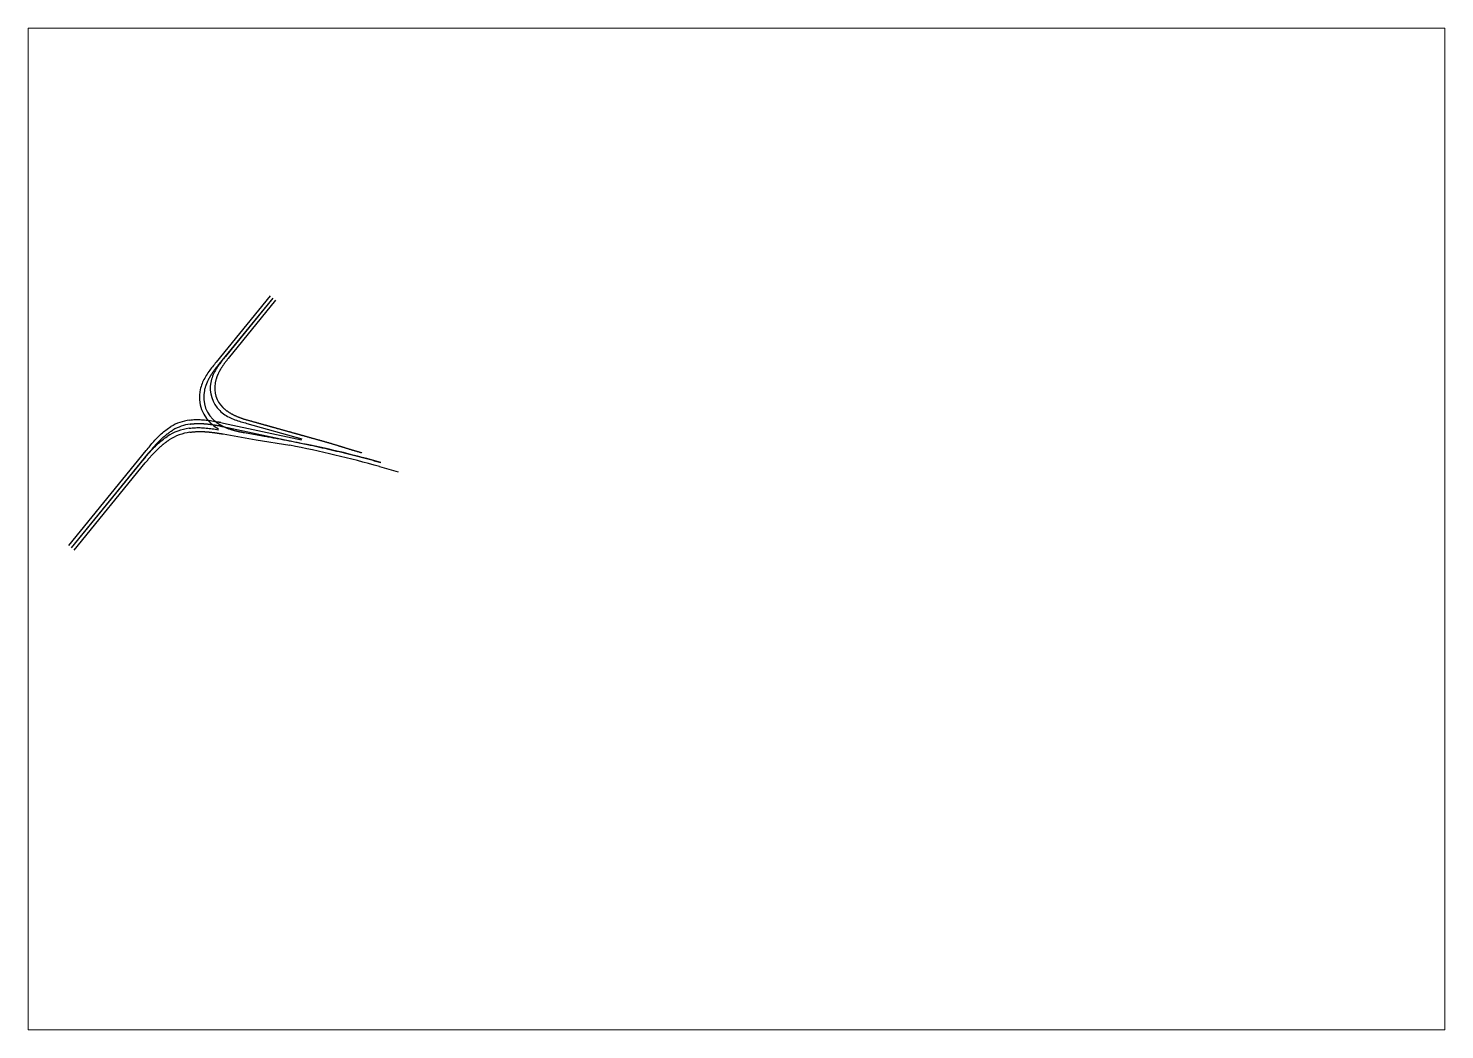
# Paper-space layout '布局1' of a CAD drawing. Header units: metres. Extents: x 30 to 267, y 21 to 189.
# The model-space entities are those that its viewports show. They can reach past a viewport. Long polylines and large blocks are cut down to what shows.
import ezdxf

# ---------------------------------------------------------------- set-up
doc = ezdxf.new("R2010")
doc.units = ezdxf.units.M
for name, color, linetype in [('道路偏置线_D1', 1, 'Continuous'), ('道路偏置线_D2', 2, 'Continuous'), ('道路偏置线_D3', 3, 'Continuous'), ('道路偏置线_D4', 4, 'Continuous'), ('道路偏置线_M', 6, 'Continuous')]:
    doc.layers.add(name, color=color, linetype=linetype)

msp = doc.modelspace()

# ---------------------------------------------------------------- linework, layer by layer
at = {"layer": '道路偏置线_D1'}
for points in [[(571043.4, 785656.2), (571046.6, 785656.6), (571049.8, 785657), (571053, 785657.2), (571056.2, 785657.4), (571059.4, 785657.5), (571062.6, 785657.5), (571065.8, 785657.5), (571069, 785657.4), (571072.1, 785657.2), (571075.3, 785657), (571078.5, 785656.7), (571081.6, 785656.4), (571084.8, 785656.1), (571087.9, 785655.7), (571091, 785655.3), (571094.1, 785654.8), (571097.2, 785654.3), (571100.3, 785653.9), (571103.4, 785653.3)], [(571044.6, 785648), (571045.5, 785648.2), (571046.5, 785648.3), (571047.5, 785648.4), (571048.4, 785648.5), (571049.4, 785648.6), (571050.3, 785648.7), (571051.3, 785648.8), (571052.3, 785648.9), (571053.2, 785649), (571054.2, 785649.1), (571055.2, 785649.1), (571056.1, 785649.2), (571057.1, 785649.3), (571058.1, 785649.3), (571059.1, 785649.4), (571060, 785649.4), (571061, 785649.4), (571062, 785649.4), (571063, 785649.5), (571063.9, 785649.5), (571064.9, 785649.5), (571065.9, 785649.5), (571066.9, 785649.5), (571067.8, 785649.5), (571068.8, 785649.5), (571069.8, 785649.4), (571070.8, 785649.4), (571071.8, 785649.4), (571072.7, 785649.3), (571073.7, 785649.3), (571074.7, 785649.3), (571075.7, 785649.2), (571076.7, 785649.2), (571077.7, 785649.1), (571078.6, 785649), (571079.6, 785649), (571080.6, 785648.9), (571081.6, 785648.8), (571082.6, 785648.7), (571083.6, 785648.6), (571084.5, 785648.5), (571085.5, 785648.5), (571086.5, 785648.4), (571087.5, 785648.2), (571088.5, 785648.1), (571089.5, 785648), (571090.4, 785647.9), (571091.4, 785647.8), (571092.4, 785647.7), (571093.4, 785647.6), (571094.4, 785647.4), (571095.4, 785647.3), (571096.4, 785647.2), (571097.3, 785647), (571098.3, 785646.9), (571099.3, 785646.8), (571100.3, 785646.6), (571101.3, 785646.5), (571102.3, 785646.3), (571103.3, 785646.2), (571104.2, 785646), (571105.2, 785645.8), (571106.2, 785645.7), (571107.2, 785645.5), (571108.2, 785645.4), (571109.2, 785645.2), (571110.1, 785645), (571111.1, 785644.9), (571112.1, 785644.7), (571113.1, 785644.5)], [(570802, 785410.4), (570947.7, 785589.3), (570949.6, 785591.7), (570951.5, 785594.1), (570953.5, 785596.4), (570955.4, 785598.8), (570957.4, 785601.1), (570959.4, 785603.5), (570961.4, 785605.8), (570963.4, 785608.1), (570965.4, 785610.4), (570967.5, 785612.7), (570969.6, 785615), (570971.8, 785617.3), (570974, 785619.5), (570976.2, 785621.7), (570978.4, 785623.8), (570980.7, 785625.9), (570983.1, 785628), (570985.5, 785630), (570987.9, 785632), (570990.4, 785633.9), (570992.9, 785635.8), (570995.5, 785637.6), (570998.2, 785639.3)], [(570807.5, 785406), (570953.1, 785584.9), (570953.8, 785585.7), (570954.4, 785586.4), (570955, 785587.2), (570955.7, 785588), (570956.3, 785588.7), (570956.9, 785589.5), (570957.6, 785590.3), (570958.2, 785591), (570958.9, 785591.8), (570959.5, 785592.6), (570960.1, 785593.3), (570960.8, 785594.1), (570961.4, 785594.8), (570962.1, 785595.6), (570962.7, 785596.3), (570963.4, 785597.1), (570964.1, 785597.8), (570964.7, 785598.6), (570965.4, 785599.3), (570966, 785600.1), (570966.7, 785600.8), (570967.4, 785601.5), (570968, 785602.3), (570968.7, 785603), (570969.4, 785603.7), (570970, 785604.5), (570970.7, 785605.2), (570971.4, 785605.9), (570972.1, 785606.6), (570972.8, 785607.3), (570973.5, 785608), (570974.1, 785608.7), (570974.8, 785609.5), (570975.5, 785610.1), (570976.2, 785610.8), (570976.9, 785611.5), (570977.6, 785612.2), (570978.3, 785612.9), (570979.1, 785613.6), (570979.8, 785614.3), (570980.5, 785614.9), (570981.2, 785615.6), (570981.9, 785616.3), (570982.6, 785616.9), (570983.4, 785617.6), (570984.1, 785618.3), (570984.8, 785618.9), (570985.6, 785619.5), (570986.3, 785620.2), (570987.1, 785620.8), (570987.8, 785621.4), (570988.6, 785622.1), (570989.3, 785622.7), (570990.1, 785623.3), (570990.8, 785623.9), (570991.6, 785624.5), (570992.4, 785625.1), (570993.1, 785625.7), (570993.9, 785626.3), (570994.7, 785626.9), (570995.5, 785627.5), (570996.2, 785628), (570997, 785628.6), (570997.8, 785629.2), (570998.6, 785629.7), (570999.4, 785630.3), (571000.2, 785630.8), (571001, 785631.3), (571001.8, 785631.9), (571002.6, 785632.4)], [(571113.1, 785644.5), (571181.2, 785632.6), (571250.3, 785621.4)]]:
    msp.add_lwpolyline(points, dxfattribs=at)
for centre, radius, start, end in [((571059.9, 785543), 114.4, 98.2752, 122.6192), ((571059.9, 785543), 106.2, 98.2752, 122.6192), ((570765.1, 783178), 2491.1, 74.4067, 78.7671)]:
    msp.add_arc(centre, radius, start, end, dxfattribs=at)
at = {"layer": '道路偏置线_D2'}
msp.add_line((570796.2, 785415.1), (570955.3, 785610.5), dxfattribs=at)
for points in [[(570801.7, 785410.7), (570960.8, 785606.1), (570961.4, 785606.9), (570962.1, 785607.6), (570962.7, 785608.4), (570963.3, 785609.2), (570964, 785610), (570964.6, 785610.7), (570965.2, 785611.5), (570965.9, 785612.2), (570966.5, 785613), (570967.2, 785613.8), (570967.8, 785614.5), (570968.5, 785615.3), (570969.1, 785616), (570969.8, 785616.8), (570970.4, 785617.5), (570971.1, 785618.3), (570971.7, 785619), (570972.4, 785619.7), (570973, 785620.5), (570973.7, 785621.2), (570974.4, 785621.9), (570975, 785622.7), (570975.7, 785623.4), (570976.4, 785624.1), (570977, 785624.8), (570977.7, 785625.6), (570978.4, 785626.3), (570979.1, 785627), (570979.7, 785627.7), (570980.4, 785628.4), (570981.1, 785629.1), (570981.8, 785629.8), (570982.5, 785630.5), (570983.2, 785631.1), (570983.9, 785631.8), (570984.6, 785632.5), (570985.3, 785633.2), (570986, 785633.8), (570986.7, 785634.5), (570987.4, 785635.2), (570988.1, 785635.8), (570988.8, 785636.5), (570989.6, 785637.1), (570990.3, 785637.8), (570991, 785638.4), (570991.7, 785639), (570992.5, 785639.7), (570993.2, 785640.3), (570994, 785640.9), (570994.7, 785641.5), (570995.4, 785642.1), (570996.2, 785642.7), (570996.9, 785643.3), (570997.7, 785643.9), (570998.5, 785644.5), (570999.2, 785645.1), (571000, 785645.6), (571000.8, 785646.2), (571001.5, 785646.8), (571002.3, 785647.3), (571003.1, 785647.9), (571003.9, 785648.4), (571004.6, 785648.9), (571005.4, 785649.5), (571006.2, 785650), (571007, 785650.5), (571007.8, 785651), (571008.6, 785651.5), (571009.4, 785652), (571010.2, 785652.5)], [(570955.3, 785610.5), (570957.3, 785612.9), (570959.2, 785615.3), (570961.1, 785617.6), (570963.1, 785620), (570965, 785622.3), (570967, 785624.7), (570969, 785627), (570971, 785629.3), (570973.1, 785631.6), (570975.2, 785633.8), (570977.3, 785636.1), (570979.4, 785638.3), (570981.6, 785640.5), (570983.8, 785642.6), (570986.1, 785644.7), (570988.4, 785646.8), (570990.8, 785648.8), (570993.2, 785650.8), (570995.6, 785652.7), (570998.1, 785654.5), (571000.7, 785656.3), (571003.3, 785658), (571006, 785659.7)], [(571044, 785673.1), (571047.1, 785673.5), (571050.2, 785673.8), (571053.3, 785674), (571056.4, 785674.1), (571059.6, 785674.2), (571062.7, 785674.2), (571065.8, 785674.1), (571068.9, 785673.9), (571071.9, 785673.7), (571075, 785673.5), (571078.1, 785673.1), (571081.1, 785672.8), (571084.2, 785672.3), (571087.2, 785671.9), (571090.3, 785671.4), (571093.3, 785670.9), (571096.3, 785670.3), (571099.3, 785669.7)], [(571045.2, 785664.8), (571046.1, 785665), (571047.1, 785665.1), (571048, 785665.2), (571049, 785665.3), (571049.9, 785665.4), (571050.8, 785665.5), (571051.8, 785665.6), (571052.7, 785665.7), (571053.7, 785665.7), (571054.6, 785665.8), (571055.6, 785665.8), (571056.5, 785665.9), (571057.5, 785665.9), (571058.4, 785666), (571059.4, 785666), (571060.4, 785666), (571061.3, 785666), (571062.3, 785666.1), (571063.2, 785666.1), (571064.2, 785666.1), (571065.2, 785666), (571066.1, 785666), (571067.1, 785666), (571068, 785666), (571069, 785665.9), (571070, 785665.9), (571070.9, 785665.9), (571071.9, 785665.8), (571072.9, 785665.8), (571073.8, 785665.7), (571074.8, 785665.6), (571075.8, 785665.6), (571076.7, 785665.5), (571077.7, 785665.4), (571078.7, 785665.3), (571079.7, 785665.2), (571080.6, 785665.1), (571081.6, 785665), (571082.6, 785664.9), (571083.5, 785664.8), (571084.5, 785664.7), (571085.5, 785664.6), (571086.5, 785664.4), (571087.4, 785664.3), (571088.4, 785664.2), (571089.4, 785664), (571090.4, 785663.9), (571091.3, 785663.8), (571092.3, 785663.6), (571093.3, 785663.5), (571094.3, 785663.3), (571095.2, 785663.1), (571096.2, 785663), (571097.2, 785662.8), (571098.2, 785662.6), (571099.1, 785662.5), (571100.1, 785662.3), (571101.1, 785662.1), (571102.1, 785661.9), (571103, 785661.7)], [(571108.3, 785667.9), (571105.3, 785668.5), (571099.3, 785669.7), (571108.3, 785667.9), (571111.3, 785667.3), (571114.3, 785666.7), (571274.5, 785632.8)], [(571110.9, 785660.2), (571109.9, 785660.4), (571108.9, 785660.6), (571107.9, 785660.8), (571106.9, 785661), (571106, 785661.2), (571105, 785661.4), (571103, 785661.7), (571110.9, 785660.2), (571111.8, 785660), (571112.8, 785659.8), (571282.7, 785623.8)]]:
    msp.add_lwpolyline(points, dxfattribs=at)
for centre, radius, start, end in [((571058.5, 785571.5), 102.6, 98.1045, 120.7961), ((571058.5, 785571.5), 94.3, 98.1045, 120.7961), ((570765.1, 783178), 2500, 74.4067, 78.051)]:
    msp.add_arc(centre, radius, start, end, dxfattribs=at)
at = {"layer": '道路偏置线_D3'}
msp.add_line((571157, 785647.4), (571183, 785642.8), dxfattribs=at)
for points in [[(571209.8, 785928.4), (571099.1, 785792.4), (571097.2, 785790), (571095.2, 785787.6), (571093.3, 785785.2), (571091.3, 785782.8), (571089.4, 785780.3), (571087.5, 785777.8), (571085.6, 785775.3), (571083.8, 785772.8), (571082, 785770.2), (571080.3, 785767.6), (571078.6, 785764.9), (571076.9, 785762.2), (571075.4, 785759.5), (571073.9, 785756.7), (571072.5, 785753.8), (571071.1, 785750.9), (571069.9, 785748), (571068.8, 785745), (571067.8, 785742), (571066.9, 785738.9), (571066.1, 785735.8)], [(571215.2, 785923.9), (571104.6, 785788), (571103.9, 785787.2), (571103.3, 785786.4), (571102.7, 785785.7), (571102.1, 785784.9), (571101.5, 785784.1), (571100.8, 785783.3), (571100.2, 785782.5), (571099.6, 785781.8), (571099, 785781), (571098.4, 785780.2), (571097.8, 785779.4), (571097.2, 785778.6), (571096.6, 785777.8), (571096, 785777), (571095.5, 785776.2), (571094.9, 785775.4), (571094.3, 785774.6), (571093.7, 785773.8), (571093.2, 785773), (571092.6, 785772.2), (571092.1, 785771.4), (571091.5, 785770.6), (571091, 785769.8), (571090.4, 785769), (571089.9, 785768.2), (571089.4, 785767.3), (571088.8, 785766.5), (571088.3, 785765.7), (571087.8, 785764.9), (571087.3, 785764.1), (571086.8, 785763.2), (571086.3, 785762.4), (571085.9, 785761.6), (571085.4, 785760.7), (571084.9, 785759.9), (571084.4, 785759), (571084, 785758.2), (571083.5, 785757.4), (571083.1, 785756.5), (571082.7, 785755.7), (571082.2, 785754.8), (571081.8, 785754), (571081.4, 785753.1), (571081, 785752.3), (571080.6, 785751.4), (571080.2, 785750.5), (571079.9, 785749.7), (571079.5, 785748.8), (571079.1, 785747.9), (571078.8, 785747.1), (571078.5, 785746.2), (571078.1, 785745.3), (571077.8, 785744.5), (571077.5, 785743.6), (571077.2, 785742.7), (571076.9, 785741.8), (571076.6, 785740.9), (571076.3, 785740.1), (571076.1, 785739.2), (571075.8, 785738.3), (571075.6, 785737.4), (571075.3, 785736.5), (571075.1, 785735.6), (571074.9, 785734.8), (571074.7, 785733.9)], [(571093.7, 785661.7), (571097.1, 785659.3), (571100.5, 785657.2), (571104, 785655.2)], [(571099, 785668.7), (571099.7, 785668.2), (571100.5, 785667.7), (571101.2, 785667.1), (571102, 785666.6), (571102.7, 785666.1), (571103.5, 785665.6), (571104.3, 785665.1), (571105.1, 785664.6), (571105.8, 785664.1), (571106.6, 785663.7), (571107.5, 785663.2), (571108.3, 785662.8), (571109.1, 785662.3), (571109.9, 785661.9), (571110.7, 785661.4), (571111.6, 785661), (571112.4, 785660.6), (571113.2, 785660.2), (571114.1, 785659.8), (571114.9, 785659.4), (571115.8, 785659), (571116.7, 785658.6), (571117.5, 785658.2), (571118.4, 785657.8), (571119.3, 785657.5), (571120.2, 785657.1), (571121.1, 785656.8), (571121.9, 785656.4), (571122.8, 785656.1), (571123.7, 785655.7), (571124.6, 785655.4), (571125.5, 785655.1), (571126.5, 785654.8), (571127.4, 785654.5), (571128.3, 785654.2), (571129.2, 785653.9), (571130.1, 785653.6), (571131.1, 785653.3), (571132, 785653), (571132.9, 785652.8), (571133.9, 785652.5), (571134.8, 785652.2), (571135.7, 785652), (571136.7, 785651.7), (571137.6, 785651.5), (571138.6, 785651.2), (571139.5, 785651), (571140.5, 785650.8), (571141.4, 785650.5), (571142.4, 785650.3), (571143.4, 785650.1), (571144.3, 785649.9), (571145.3, 785649.6), (571146.3, 785649.4), (571147.2, 785649.2), (571148.2, 785649), (571149.2, 785648.8), (571150.1, 785648.6), (571151.1, 785648.5), (571152.1, 785648.3), (571153.1, 785648.1), (571154.1, 785647.9), (571155, 785647.7), (571156, 785647.5), (571157, 785647.4)], [(571183, 785642.8), (571197.3, 785640.3), (571200, 785639.8), (571202.7, 785639.4), (571205.4, 785638.9), (571208.2, 785638.4), (571210.9, 785637.9), (571213.6, 785637.4), (571216.3, 785636.9), (571219, 785636.4), (571221.8, 785635.9), (571224.5, 785635.4), (571227.2, 785634.9), (571229.9, 785634.4), (571232.6, 785633.9), (571235.3, 785633.3), (571238, 785632.8), (571240.8, 785632.3), (571243.5, 785631.8), (571246.2, 785631.2), (571248.9, 785630.7), (571251.6, 785630.2), (571254.3, 785629.6), (571257, 785629.1), (571259.7, 785628.5), (571262.4, 785628), (571265.2, 785627.4), (571267.9, 785626.9), (571270.6, 785626.3), (571273.3, 785625.8), (571276, 785625.2), (571278.7, 785624.6), (571281.4, 785624.1), (571284.1, 785623.5), (571286.8, 785622.9), (571289.5, 785622.3), (571292.2, 785621.8), (571294.9, 785621.2), (571297.6, 785620.6), (571300.3, 785620), (571303, 785619.4), (571305.7, 785618.8), (571308.4, 785618.2), (571311.1, 785617.6), (571313.8, 785617), (571316.5, 785616.4), (571319.2, 785615.8), (571321.9, 785615.2), (571324.6, 785614.6), (571327.3, 785613.9), (571330, 785613.3), (571332.7, 785612.7), (571335.4, 785612.1), (571338, 785611.4), (571340.7, 785610.8), (571343.4, 785610.2), (571346.1, 785609.5), (571348.8, 785608.9), (571351.5, 785608.2), (571354.2, 785607.6), (571356.9, 785606.9), (571359.5, 785606.3), (571362.2, 785605.6), (571364.9, 785604.9), (571367.6, 785604.3), (571370.3, 785603.6), (571373, 785602.9), (571375.6, 785602.3), (571378.3, 785601.6), (571381, 785600.9), (571383.7, 785600.2), (571386.4, 785599.5), (571389, 785598.9), (571391.7, 785598.2), (571394.4, 785597.5), (571397.1, 785596.8), (571399.7, 785596.1), (571402.4, 785595.4), (571405.1, 785594.7), (571407.8, 785594), (571410.4, 785593.2), (571413.1, 785592.5), (571415.8, 785591.8), (571418.4, 785591.1), (571421.1, 785590.4), (571423.8, 785589.6), (571426.4, 785588.9), (571429.1, 785588.2), (571431.8, 785587.4), (571434.4, 785586.7), (571437.1, 785586)]]:
    msp.add_lwpolyline(points, dxfattribs=at)
for radius in [72.6, 63.8]:
    msp.add_arc((571137, 785720), radius, 167.4513, 233.4431, dxfattribs=at)
at = {"layer": '道路偏置线_D4'}
for p, q in [((571215.6, 785923.7), (571118.1, 785804)), ((571161.9, 785666.3), (571274.9, 785634.7))]:
    msp.add_line(p, q, dxfattribs=at)
for points in [[(571221, 785919.2), (571123.6, 785799.6), (571123, 785798.8), (571122.3, 785798), (571121.7, 785797.2), (571121.1, 785796.4), (571120.5, 785795.7), (571119.9, 785794.9), (571119.3, 785794.1), (571118.7, 785793.3), (571118.1, 785792.5), (571117.5, 785791.7), (571116.9, 785790.9), (571116.3, 785790.1), (571115.7, 785789.3), (571115.1, 785788.5), (571114.5, 785787.7), (571114, 785786.9), (571113.4, 785786.1), (571112.9, 785785.3), (571112.3, 785784.5), (571111.8, 785783.6), (571111.2, 785782.8), (571110.7, 785782), (571110.2, 785781.2), (571109.7, 785780.3), (571109.1, 785779.5), (571108.6, 785778.7), (571108.1, 785777.8), (571107.6, 785777), (571107.2, 785776.1), (571106.7, 785775.3), (571106.2, 785774.4), (571105.8, 785773.6), (571105.3, 785772.7), (571104.9, 785771.9), (571104.4, 785771), (571104, 785770.1), (571103.6, 785769.3), (571103.2, 785768.4), (571102.8, 785767.5), (571102.4, 785766.7), (571102, 785765.8), (571101.6, 785764.9), (571101.3, 785764), (571100.9, 785763.1), (571100.6, 785762.3), (571100.3, 785761.4), (571099.9, 785760.5), (571099.6, 785759.6), (571099.3, 785758.7), (571099, 785757.8), (571098.8, 785756.9), (571098.5, 785756), (571098.2, 785755.1), (571098, 785754.2), (571097.8, 785753.3), (571097.5, 785752.4), (571097.3, 785751.5), (571097.1, 785750.6), (571097, 785749.7), (571096.8, 785748.8)], [(571118.1, 785804), (571116.1, 785801.6), (571114.1, 785799.1), (571112.1, 785796.6), (571110.2, 785794.1), (571108.2, 785791.5), (571106.3, 785788.9), (571104.4, 785786.3), (571102.5, 785783.6), (571100.7, 785780.9), (571099, 785778.1), (571097.3, 785775.3), (571095.8, 785772.4), (571094.3, 785769.5), (571092.9, 785766.4), (571091.6, 785763.4), (571090.5, 785760.2), (571089.4, 785757), (571088.6, 785753.8), (571087.9, 785750.4)], [(571106.3, 785692.5), (571108.8, 785690.2), (571111.3, 785688.1), (571114, 785686.1), (571116.8, 785684.1), (571119.6, 785682.4), (571122.5, 785680.7), (571125.4, 785679.1), (571128.4, 785677.7), (571131.4, 785676.3), (571134.4, 785675.1), (571137.4, 785673.9), (571140.5, 785672.8), (571143.5, 785671.7), (571146.6, 785670.7), (571149.7, 785669.8), (571152.7, 785668.9), (571155.8, 785668), (571158.9, 785667.1), (571161.9, 785666.3)], [(571112.6, 785699), (571113.3, 785698.4), (571113.9, 785697.8), (571114.6, 785697.1), (571115.3, 785696.5), (571116, 785695.9), (571116.7, 785695.3), (571117.4, 785694.7), (571118.2, 785694.1), (571118.9, 785693.5), (571119.6, 785693), (571120.4, 785692.4), (571121.2, 785691.9), (571121.9, 785691.3), (571122.7, 785690.8), (571123.5, 785690.2), (571124.3, 785689.7), (571125.1, 785689.2), (571125.9, 785688.7), (571126.7, 785688.2), (571127.5, 785687.7), (571128.3, 785687.2), (571129.1, 785686.7), (571130, 785686.2), (571130.8, 785685.8), (571131.7, 785685.3), (571132.5, 785684.9), (571133.4, 785684.4), (571134.2, 785684), (571135.1, 785683.5), (571136, 785683.1), (571136.9, 785682.7), (571137.7, 785682.3), (571138.6, 785681.9), (571139.5, 785681.5), (571140.4, 785681.1), (571141.3, 785680.7), (571142.2, 785680.3), (571143.1, 785680), (571144, 785679.6), (571144.9, 785679.2), (571145.9, 785678.9), (571146.8, 785678.5), (571147.7, 785678.2), (571148.6, 785677.8), (571149.6, 785677.5), (571150.5, 785677.2), (571151.4, 785676.9), (571152.4, 785676.5), (571153.3, 785676.2), (571154.3, 785675.9), (571155.2, 785675.6), (571156.1, 785675.3), (571157.1, 785675), (571158, 785674.7), (571159, 785674.4), (571160, 785674.2), (571160.9, 785673.9), (571161.9, 785673.6), (571162.8, 785673.3), (571163.8, 785673.1)]]:
    msp.add_lwpolyline(points, dxfattribs=at)
at = {"layer": '道路偏置线_D4', "flags": 128}
for points in [[(571163.8, 785673.1), (571164.8, 785672.8), (571165.7, 785672.5), (571166.7, 785672.2), (571167.6, 785672), (571168.6, 785671.7), (571169.6, 785671.4), (571170.5, 785671.2), (571171.5, 785670.9), (571172.5, 785670.6), (571173.4, 785670.4), (571174.4, 785670.1), (571175.4, 785669.8), (571176.3, 785669.6), (571177.3, 785669.3), (571178.2, 785669), (571179.2, 785668.8), (571180.2, 785668.5), (571181.1, 785668.2), (571182.1, 785667.9), (571183.1, 785667.7), (571184, 785667.4), (571185, 785667.1), (571185.9, 785666.9), (571186.9, 785666.6), (571187.9, 785666.3), (571188.8, 785666.1), (571189.8, 785665.8), (571190.8, 785665.5), (571191.7, 785665.3), (571192.7, 785665), (571193.7, 785664.7), (571194.6, 785664.4), (571195.6, 785664.2), (571196.5, 785663.9), (571197.5, 785663.6), (571198.5, 785663.4), (571199.4, 785663.1), (571200.4, 785662.8), (571201.4, 785662.6), (571202.3, 785662.3), (571203.3, 785662), (571204.2, 785661.8), (571205.2, 785661.5), (571206.2, 785661.2), (571207.1, 785661), (571208.1, 785660.7), (571209.1, 785660.4), (571210, 785660.1), (571211, 785659.9), (571212, 785659.6), (571212.9, 785659.3), (571213.9, 785659.1), (571214.8, 785658.8), (571215.8, 785658.5), (571216.8, 785658.3), (571217.7, 785658), (571218.7, 785657.7), (571219.7, 785657.5), (571220.6, 785657.2), (571221.6, 785656.9), (571222.5, 785656.7), (571223.5, 785656.4), (571224.5, 785656.1), (571225.4, 785655.8), (571226.4, 785655.6), (571227.4, 785655.3), (571228.3, 785655), (571229.3, 785654.8), (571230.3, 785654.5), (571231.2, 785654.2), (571232.2, 785654), (571233.1, 785653.7), (571234.1, 785653.4), (571235.1, 785653.2), (571236, 785652.9), (571237, 785652.6), (571238, 785652.4), (571238.9, 785652.1), (571239.9, 785651.8), (571240.8, 785651.5), (571241.8, 785651.3), (571242.8, 785651), (571243.7, 785650.7), (571244.7, 785650.5), (571245.7, 785650.2), (571246.6, 785649.9), (571247.6, 785649.7), (571248.6, 785649.4), (571249.5, 785649.1), (571250.5, 785648.9), (571251.4, 785648.6), (571252.4, 785648.3), (571253.4, 785648.1), (571254.3, 785647.8), (571255.3, 785647.5), (571256.3, 785647.2), (571257.2, 785647), (571258.2, 785646.7), (571259.1, 785646.4), (571260.1, 785646.2), (571261.1, 785645.9), (571262, 785645.6), (571263, 785645.4), (571264, 785645.1), (571264.9, 785644.8), (571265.9, 785644.6), (571266.9, 785644.3), (571267.8, 785644), (571268.8, 785643.8), (571269.7, 785643.5), (571270.7, 785643.2), (571271.7, 785642.9), (571272.6, 785642.7), (571273.6, 785642.4), (571274.6, 785642.1), (571275.5, 785641.9), (571276.5, 785641.6), (571277.5, 785641.3), (571278.4, 785641.1), (571279.4, 785640.8), (571280.3, 785640.5), (571281.3, 785640.3), (571282.3, 785640), (571283.2, 785639.7), (571284.2, 785639.5), (571285.2, 785639.2), (571286.1, 785638.9), (571287.1, 785638.6), (571288, 785638.4), (571289, 785638.1), (571290, 785637.8), (571290.9, 785637.6), (571291.9, 785637.3), (571292.9, 785637), (571293.8, 785636.8), (571294.8, 785636.5), (571295.8, 785636.2), (571296.7, 785636), (571297.7, 785635.7), (571298.6, 785635.4), (571299.6, 785635.1), (571300.6, 785634.9), (571301.5, 785634.6), (571302.5, 785634.3), (571303.5, 785634.1), (571304.4, 785633.8), (571305.4, 785633.5), (571306.3, 785633.3), (571307.3, 785633), (571308.3, 785632.7), (571309.2, 785632.5), (571310.2, 785632.2), (571311.2, 785631.9), (571312.1, 785631.7), (571313.1, 785631.4), (571314.1, 785631.1), (571315, 785630.8), (571316, 785630.6), (571316.9, 785630.3), (571317.9, 785630), (571318.9, 785629.8), (571319.8, 785629.5), (571320.8, 785629.2)], [(571320.8, 785629.2), (571321.8, 785629), (571322.7, 785628.7), (571323.7, 785628.4), (571324.6, 785628.2), (571325.6, 785627.9), (571326.6, 785627.6), (571327.5, 785627.3), (571328.5, 785627), (571329.4, 785626.8), (571330.4, 785626.5), (571331.4, 785626.2), (571332.3, 785625.9), (571333.3, 785625.6), (571334.2, 785625.4), (571335.2, 785625.1), (571336.2, 785624.8), (571337.1, 785624.5), (571338.1, 785624.2), (571339, 785623.9), (571340, 785623.6), (571341, 785623.3), (571341.9, 785623), (571342.9, 785622.8), (571343.8, 785622.5), (571344.8, 785622.2), (571345.7, 785621.9), (571346.7, 785621.6), (571347.7, 785621.3), (571348.6, 785621), (571349.6, 785620.7), (571350.5, 785620.4), (571351.5, 785620.1), (571352.4, 785619.8), (571353.4, 785619.5), (571354.3, 785619.2), (571355.3, 785618.9), (571356.3, 785618.6), (571357.2, 785618.3), (571358.2, 785618), (571359.1, 785617.7), (571360.1, 785617.4), (571361, 785617.2), (571362, 785616.9), (571362.9, 785616.6), (571363.9, 785616.3), (571364.9, 785616), (571365.8, 785615.7), (571366.8, 785615.4), (571367.7, 785615.1), (571368.7, 785614.8), (571369.6, 785614.5), (571370.6, 785614.2), (571371.5, 785613.9), (571372.5, 785613.6), (571373.5, 785613.3), (571374.4, 785613), (571375.4, 785612.7), (571376.3, 785612.4), (571377.3, 785612.1), (571378.2, 785611.9), (571379.2, 785611.6), (571380.2, 785611.3), (571381.1, 785611), (571382.1, 785610.7), (571383, 785610.4), (571384, 785610.1), (571384.9, 785609.8), (571385.9, 785609.6), (571386.9, 785609.3), (571387.8, 785609), (571388.8, 785608.7), (571389.7, 785608.4), (571390.7, 785608.2), (571391.7, 785607.9), (571392.6, 785607.6), (571393.6, 785607.3), (571394.5, 785607.1), (571395.5, 785606.8), (571396.5, 785606.5), (571397.4, 785606.2), (571398.1, 785606.1)]]:
    msp.add_lwpolyline(points, dxfattribs=at)
at = {"layer": '道路偏置线_D4'}
for radius in [64.4, 55.4]:
    msp.add_arc((571151.2, 785738.7), radius, 169.4975, 225.7588, dxfattribs=at)
at = {"layer": '道路偏置线_M', "lineweight": -3}
msp.add_line((571434.7, 785577.4), (571472.8, 785566.8), dxfattribs=at)

psp = doc.layouts.new('布局1')

# ---------------------------------------------------------------- viewports
at = {"layer": '0'}
psp.add_viewport(center=(148.5, 105), size=(237.6, 168), view_center_point=(572167.92, 785449.29), view_height=2057.4328, dxfattribs=at)

doc.saveas('drawing.dxf')
